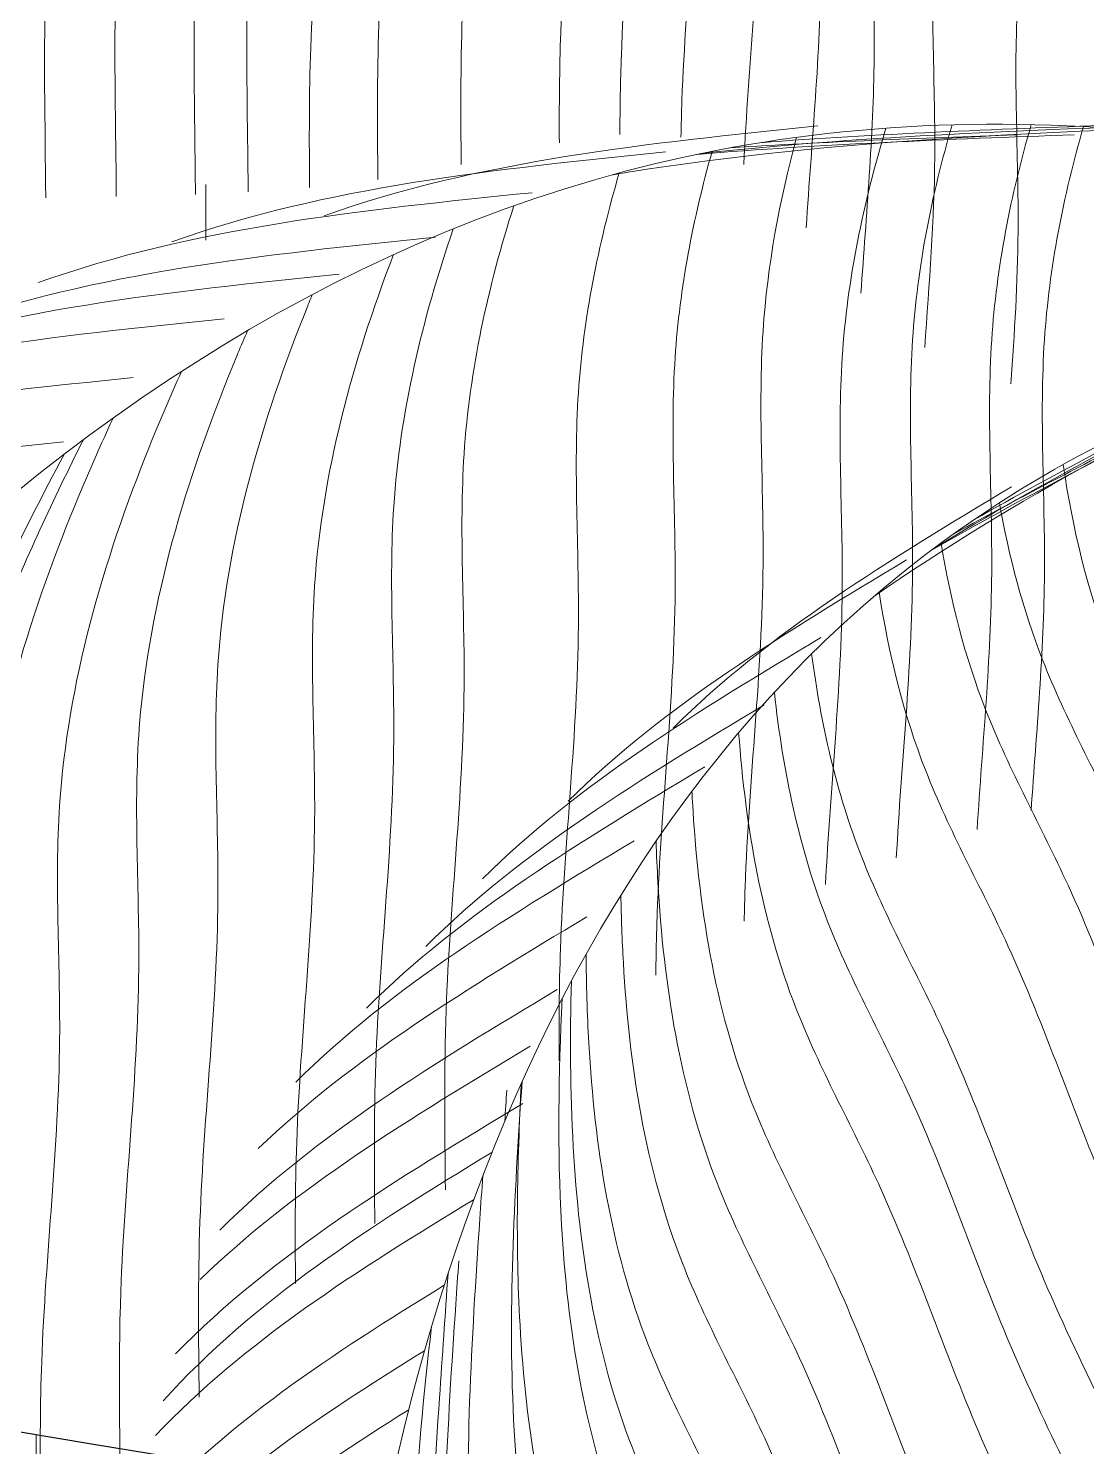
# Model space of a CAD drawing. Header units: inches. Extents: x 17.6 to 55, y 11.8 to 85.9.
# Drawn here: x 42.87 to 43.298, y 63.061 to 63.634 of the extents above; entities that cross this region are included whole.
import ezdxf

# ---------------------------------------------------------------- set-up
doc = ezdxf.new("R2010")
doc.units = ezdxf.units.IN
doc.header["$MEASUREMENT"] = 0
doc.layers.add('FURNITURE F 1 100', color=7, linetype='Continuous', lineweight=13, true_color=0x93979a)
doc.layers.add('HATCH F 1 100', color=7, linetype='Continuous', lineweight=0, true_color=0xc9c9c9)
doc.layers.add('TREE G 1 100', color=7, linetype='Continuous', lineweight=9, true_color=0xbed3d5, transparency=0.6)
doc.layers.add('WALL 1 100', color=250, linetype='Continuous', lineweight=30)

msp = doc.modelspace()

# ---------------------------------------------------------------- hatches: boundary and pattern name
at = {"layer": 'HATCH F 1 100'}
h = msp.add_hatch(dxfattribs=at)
h.set_pattern_fill('AR-BRSTD', color=256, scale=0.0012, angle=90, style=0)
h.set_pattern_definition([(90, (-1398.889507911058, -763.1572480572604), (-0.08129015999999999, 4.977586712308809e-18), []), (180, (-1398.889507911058, -763.1572480572604), (-0.08129016, -0.12192), [0.08129015999999999, -0.08129015999999999])])
edge = h.paths.add_edge_path()
edge.add_line((37.88996586928279, 64.86239664625006), (37.88937172728693, 62.16239664625024))
edge.add_line((37.88937172728693, 62.16239664625024), (45.45680957892405, 62.16239664624979))
edge.add_line((45.45680957892405, 62.16239664624979), (45.45680957892382, 62.86239664629281))
edge.add_arc((45.31830711975269, 77.65266434712524), 14.79091618506046, 239.8528049786992, 270.53652676008153, ccw=False)

# ---------------------------------------------------------------- linework, layer by layer
at = {"layer": 'FURNITURE F 1 100'}
msp.add_arc((45.318307119973, 77.65266434764428), 14.79091618561994, 239.8528049789707, 270.5365267592021, dxfattribs=at)
at = {"layer": 'TREE G 1 100'}
msp.add_line((42.94141451897117, 63.5710488839413), (42.94141451897117, 63.54862010345275), dxfattribs=at)
for points in [[(43.58223982715408, 63.51882271195242), (43.60111019469146, 64.05808153232098), (43.40107497240906, 64.31451197470776), (43.09158850960962, 64.22400772084254)], [(42.05807682141126, 62.4139950138651), (42.23986965213972, 63.40696059832587), (42.83372975583025, 63.96399150144313), (43.4275898595135, 63.77024237126349), (43.58514343889551, 63.34641421052399), (43.58514343889551, 63.28586782273666)]]:
    msp.add_spline(points, degree=3, dxfattribs=at)
for points, knots in [([(41.99462048868573, 63.61937344822397), (42.20527224649955, 63.80236630061879), (42.58583176138013, 64.1329577557353), (43.31110293840034, 64.18581158292542), (43.52919245312474, 63.87860850397735), (43.58678177228826, 63.41877074522378)], [0, 0, 0, 0, 1.475291126035946, 2.665233279236307, 3.253617538475577, 3.253617538475577, 3.253617538475577, 3.253617538475577]), ([(42.90177948176093, 63.9728804284259), (42.8925973782661, 63.94255123303626), (42.87969421002886, 63.88048302965942), (42.88756777479848, 63.77354596006805), (42.87473849254293, 63.6689122023399), (42.87643182731513, 63.59566270523825), (42.87672542477817, 63.56570656852452)], [1.9060770432057, 1.9060770432057, 1.9060770432057, 1.9060770432057, 2.043968819073879, 2.181894859126541, 2.373164893120943, 2.503997091416958, 2.503997091416958, 2.503997091416958, 2.503997091416958]), ([(42.92853036044694, 63.97421250137447), (42.92026108607929, 63.94572470119053), (42.90830568934867, 63.88559087355858), (42.91603187449614, 63.78065548240735), (42.90293822452595, 63.67386558005998), (42.90500484536274, 63.5984607078735), (42.90524631481613, 63.56630127820424)], [1.914820126241781, 1.914820126241781, 1.914820126241781, 1.914820126241781, 2.043968819073879, 2.181894859126541, 2.373164893120943, 2.513476704048983, 2.513476704048983, 2.513476704048983, 2.513476704048983]), ([(42.96057729437457, 63.97430333667032), (42.95229393771861, 63.94578651538356), (42.94032393320772, 63.88562230061686), (42.94805243226297, 63.78065548240735), (42.93499253369232, 63.67414085158268), (42.93701046785118, 63.59901115142745), (42.93726048468507, 63.5671333871305)], [1.914682856742922, 1.914682856742922, 1.914682856742922, 1.914682856742922, 2.043968819073879, 2.181894859126541, 2.373164893120943, 2.512266457115288, 2.512266457115288, 2.512266457115288, 2.512266457115288]), ([(42.98169034030975, 63.97349173213476), (42.97353249520343, 63.94523428908903), (42.96169267895171, 63.88534155192789), (42.96940050703979, 63.78065548240735), (42.95638008801139, 63.67446284095237), (42.95834145512204, 63.59965501426083), (42.95860074256616, 63.5681065768749)], [1.915909132198989, 1.915909132198989, 1.915909132198989, 1.915909132198989, 2.043968819073879, 2.181894859126541, 2.373164893120943, 2.510850812494863, 2.510850812494863, 2.510850812494863, 2.510850812494863]), ([(43.01851485185576, 63.97316500140184), (43.00430099717592, 63.9337645984069), (42.9860655564316, 63.86194885798793), (42.9946843125053, 63.74489075974449), (42.98319368291955, 63.65117485819971), (42.98328076713206, 63.58883966316532), (42.98346607631352, 63.56995113467744)], [1.861869646013167, 1.861869646013167, 1.861869646013167, 1.861869646013167, 2.043968819073879, 2.181894859126541, 2.373164893120943, 2.455996115189074, 2.455996115189074, 2.455996115189074, 2.455996115189074]), ([(43.04318517809448, 63.97408658969104), (43.03047808204242, 63.93724903509607), (43.01386709211324, 63.86822837380348), (43.02227173285605, 63.75407834410905), (43.01053901590622, 63.65838801329843), (43.01088145750528, 63.59407898932292), (43.01111636675155, 63.57319842903414)], [1.874571728548068, 1.874571728548068, 1.874571728548068, 1.874571728548068, 2.043968819073879, 2.181894859126541, 2.373164893120943, 2.464676805924433, 2.464676805924433, 2.464676805924433, 2.464676805924433]), ([(43.07203178143955, 63.96239978810078), (43.06187912140531, 63.93019247030495), (43.0479645761131, 63.86613741269863), (43.05598969106195, 63.7571420209733), (43.04437869687349, 63.66244444322544), (43.04459080500074, 63.59912786811944), (43.04480163960211, 63.57924935914522)], [1.89708654758355, 1.89708654758355, 1.89708654758355, 1.89708654758355, 2.043968819073879, 2.181894859126541, 2.373164893120943, 2.460312110542047, 2.460312110542047, 2.460312110542047, 2.460312110542047]), ([(43.11109875974076, 63.95377424768409), (43.10135985680058, 63.9223583441071), (43.08787709045096, 63.85914229964143), (43.09583818712959, 63.75101639035162), (43.08483119399007, 63.66124495727306), (43.08445457004423, 63.6028530873609), (43.08452948667214, 63.58793436769517)], [1.900884338990673, 1.900884338990673, 1.900884338990673, 1.900884338990673, 2.043968819073879, 2.181894859126541, 2.373164893120943, 2.438654035086472, 2.438654035086472, 2.438654035086472, 2.438654035086472]), ([(43.13635074179747, 63.94693238943179), (43.1262237714529, 63.91477382921036), (43.1123360656256, 63.85077053854363), (43.12035722975834, 63.74182880598707), (43.10986395783989, 63.65624720831872), (43.10906257117149, 63.60204404118301), (43.1090319110062, 63.5913304187288)], [1.897320924152931, 1.897320924152931, 1.897320924152931, 1.897320924152931, 2.043968819073879, 2.181894859126541, 2.373164893120943, 2.420233185177928, 2.420233185177928, 2.420233185177928, 2.420233185177928]), ([(43.16402271963848, 63.9382514036424), (43.15223861412046, 63.9030409069255), (43.1366091216898, 63.8357768064761), (43.14487938118505, 63.72345191413658), (43.13509374806559, 63.64364171546364), (43.13382161342993, 63.59520852517923), (43.13373062645242, 63.59027390246226)], [1.882543702045149, 1.882543702045149, 1.882543702045149, 1.882543702045149, 2.043968819073879, 2.181894859126541, 2.373164893120943, 2.394858900910448, 2.394858900910448, 2.394858900910448, 2.394858900910448]), ([(43.19734981816005, 63.92607565836985), (43.18104195404744, 63.88327360376022), (43.16049348783982, 63.80768873194936), (43.16913313871051, 63.69034684507821), (43.16107451577223, 63.61906982255638), (43.15911655454529, 63.57918925195005)], [1.844708012339252, 1.844708012339252, 1.844708012339252, 1.844708012339252, 2.043968819073879, 2.181894859126541, 2.357242812925858, 2.357242812925858, 2.357242812925858, 2.357242812925858]), ([(43.23194939039804, 63.91130919386521), (43.23018795857747, 63.90714302695594), (43.20931715953152, 63.85660395426564), (43.18468736459018, 63.7723315507919), (43.1933036028549, 63.65530764883621), (43.18661087565665, 63.58874983681196), (43.18443466933054, 63.55360963674499)], [1.805488947601759, 1.805488947601759, 1.805488947601759, 1.805488947601759, 1.825233591656535, 2.043968819073879, 2.181894859126541, 2.336379473656588, 2.336379473656588, 2.336379473656588, 2.336379473656588]), ([(43.26287439938979, 63.89611240466363), (43.2577568990077, 63.88487039448407), (43.23301826175698, 63.82753235673769), (43.20614424708579, 63.73558121330458), (43.2145070166866, 63.62199986848461), (43.20872534775704, 63.55884574318949), (43.20656140977162, 63.52712108512239)], [1.77119156205043, 1.77119156205043, 1.77119156205043, 1.77119156205043, 1.825233591656535, 2.043968819073879, 2.181894859126541, 2.321342811272418, 2.321342811272418, 2.321342811272418, 2.321342811272418]), ([(43.2970512796439, 63.87687004415963), (43.28839719786443, 63.85894370105413), (43.25971078749531, 63.79514269248645), (43.23066639850568, 63.69576547584617), (43.23858655153727, 63.58819565441988), (43.23424842930235, 63.53099009482136), (43.23236234867177, 63.5052294396464)], [1.738022722227286, 1.738022722227286, 1.738022722227286, 1.738022722227286, 1.825233591656535, 2.043968819073879, 2.181894859126541, 2.295085223071037, 2.295085223071037, 2.295085223071037, 2.295085223071037]), ([(43.33395039290049, 63.85277873874472), (43.32411638727167, 63.83273931482287), (43.29412340165977, 63.76689307185185), (43.26438435671839, 63.6651390458737), (43.27191348736092, 63.56288000669335), (43.26869471590039, 63.51093481500172), (43.26723303617287, 63.49044430203682)], [1.727406612397335, 1.727406612397335, 1.727406612397335, 1.727406612397335, 1.825233591656535, 2.043968819073879, 2.181894859126541, 2.271888385259709, 2.271888385259709, 2.271888385259709, 2.271888385259709]), ([(42.37297258231247, 62.03501232779124), (42.38977060258772, 62.37154494950843), (42.42011759096745, 62.97951847224792), (42.98068923520437, 63.65544279232742), (43.43067338155943, 63.5884599671717), (43.55792677926225, 63.52710776095225)], [0, 0, 0, 0, 1.475291126035946, 2.665233279236307, 3.253617538475577, 3.253617538475577, 3.253617538475577, 3.253617538475577]), ([(43.21667524266941, 63.59389774235203), (43.20749313917459, 63.56356854694783), (43.19458997093007, 63.50150034358555), (43.20217329054681, 63.39850532151647), (43.19420298190239, 63.32752140090631), (43.19222239728556, 63.28793542670789)], [1.9060770432057, 1.9060770432057, 1.9060770432057, 1.9060770432057, 2.043968819073879, 2.181894859126541, 2.355946518672835, 2.355946518672835, 2.355946518672835, 2.355946518672835]), ([(43.24342612135474, 63.5952298153006), (43.2351568469805, 63.56674201511666), (43.22320145025738, 63.50660818748472), (43.2305464647488, 63.4068497744756), (43.22293873656436, 63.33708564703008), (43.2208775469464, 63.29872541726397)], [1.914820126241781, 1.914820126241781, 1.914820126241781, 1.914820126241781, 2.043968819073879, 2.181894859126541, 2.350552494984285, 2.350552494984285, 2.350552494984285, 2.350552494984285]), ([(43.2754730552751, 63.59532065059645), (43.26718969862641, 63.56680382930969), (43.25521969410893, 63.50663961454299), (43.26228437689697, 63.41068860667471), (43.25575323720632, 63.34471794194721), (43.25356995331659, 63.3101671203203)], [1.914682856742922, 1.914682856742922, 1.914682856742922, 1.914682856742922, 2.043968819073879, 2.181894859126541, 2.333784952323895, 2.333784952323895, 2.333784952323895, 2.333784952323895]), ([(43.29658610121096, 63.59450904606089), (43.28842825610464, 63.56625160300061), (43.27658843985223, 63.50635886583947), (43.28344070422322, 63.41329287947335), (43.27759641264693, 63.34989716114248), (43.27542757036845, 63.31793015056061)], [1.915909132198989, 1.915909132198989, 1.915909132198989, 1.915909132198989, 2.043968819073879, 2.181894859126541, 2.322409811924254, 2.322409811924254, 2.322409811924254, 2.322409811924254]), ([(43.18052730124914, 63.59019773289216), (43.17354840692674, 63.56446296820829), (43.16293197301111, 63.50719819401453), (43.17043986914173, 63.40522755749586), (43.16069837591063, 63.32577735735865), (43.15940126823848, 63.27770408219837), (43.15931164935905, 63.27312959454318)], [1.927769806578405, 1.927769806578405, 1.927769806578405, 1.927769806578405, 2.043968819073879, 2.181894859126541, 2.373164893120943, 2.393276146875529, 2.393276146875529, 2.393276146875529, 2.393276146875529]), ([(43.14634315876715, 63.58456484049563), (43.1386181018956, 63.55721467842702), (43.12722715936043, 63.49826963307166), (43.13486285330733, 63.39456327399418), (43.12466398352122, 63.31138277726311), (43.12365065300192, 63.2595800999861), (43.12357855258388, 63.25127221377804)], [1.92018838580637, 1.92018838580637, 1.92018838580637, 1.92018838580637, 2.043968819073879, 2.181894859126541, 2.373164893120943, 2.409676608171468, 2.409676608171468, 2.409676608171468, 2.409676608171468]), ([(43.10878153189533, 63.57581457062221), (43.10021351827727, 63.54671539688022), (43.08794817163876, 63.48594075697653), (43.09572316182125, 63.38034250620873), (43.08469305941794, 63.29038259730621), (43.08433718442957, 63.23180230450996), (43.0844173867426, 63.21669416447)], [1.91192483767026, 1.91192483767026, 1.91192483767026, 1.91192483767026, 2.043968819073879, 2.181894859126541, 2.373164893120943, 2.439482679739283, 2.439482679739283, 2.439482679739283, 2.439482679739283]), ([(43.06607443860953, 63.56248879157826), (43.05562497257593, 63.52972167314326), (43.04140001393371, 63.46507152669253), (43.04947055420617, 63.35545917801389), (43.03732750904415, 63.25642227001842), (43.03813819082116, 63.18876772918335), (43.03843505278742, 63.16450197460833)], [1.894391756086341, 1.894391756086341, 1.894391756086341, 1.894391756086341, 2.043968819073879, 2.181894859126541, 2.373164893120943, 2.479390222985554, 2.479390222985554, 2.479390222985554, 2.479390222985554]), ([(43.04159124895337, 63.55318180081846), (43.02905504366773, 63.51664198197429), (43.01262649112159, 63.44794375499075), (43.02100645450805, 63.33412888787458), (43.00917362175683, 63.23762202717077), (43.00962619991147, 63.17249672705836), (43.0098792625267, 63.15079127848909)], [1.876035677102014, 1.876035677102014, 1.876035677102014, 1.876035677102014, 2.043968819073879, 2.181894859126541, 2.373164893120943, 2.468266726052287, 2.468266726052287, 2.468266726052287, 2.468266726052287]), ([(43.01741460883018, 63.54276566401128), (43.00086509393277, 63.49958135967788), (42.98004494995071, 63.42356833770643), (42.98898589674168, 63.30213431424815), (42.97746815182991, 63.20819726408988), (42.97758306645706, 63.14564098672597), (42.97777425099612, 63.12652951381639)], [1.842756147665386, 1.842756147665386, 1.842756147665386, 1.842756147665386, 2.043968819073879, 2.181894859126541, 2.373164893120943, 2.456968407691426, 2.456968407691426, 2.456968407691426, 2.456968407691426]), ([(42.98456145660562, 63.52660621011634), (42.98393415768619, 63.52507627890915), (42.964422589981, 63.47705149091959), (42.9406129946055, 63.39558545220822), (42.94984931404743, 63.27013974060716), (42.93776160673447, 63.17155416008788), (42.93850654137891, 63.10435080059867), (42.93879719175875, 63.08054227556747)], [1.818023683127799, 1.818023683127799, 1.818023683127799, 1.818023683127799, 1.825233591656535, 2.043968819073879, 2.181894859126541, 2.373164893120943, 2.477405936024982, 2.477405936024982, 2.477405936024982, 2.477405936024982]), ([(43.20539611956174, 61.99232792249128), (43.09940488383104, 62.25044883416737), (42.90792310522211, 62.71676523215316), (43.08985570379259, 63.42083364987226), (43.45068169616407, 63.52919125867081), (43.56766500406793, 63.52805183109191)], [0, 0, 0, 0, 1.475291126035946, 2.665233279236307, 3.253617538475577, 3.253617538475577, 3.253617538475577, 3.253617538475577]), ([(42.95837449699179, 63.51202102066779), (42.9557347193897, 63.50591031958353), (42.9338329470324, 63.45350936724751), (42.90859243683913, 63.367147362851), (42.91782875628128, 63.24170165123539), (42.90483916495391, 63.1357604360546), (42.90675664831174, 63.06120394545903), (42.90702263944532, 63.02991255877893)], [1.796155665161702, 1.796155665161702, 1.796155665161702, 1.796155665161702, 1.825233591656535, 2.043968819073879, 2.181894859126541, 2.373164893120943, 2.50974540262658, 2.50974540262658, 2.50974540262658, 2.50974540262658]), ([(42.93160482686467, 63.49549512383416), (42.92709795229707, 63.48547601068455), (42.90305072361498, 63.42931723113176), (42.87656877028185, 63.33870755038694), (42.88580508972309, 63.21326183877133), (42.8724821015041, 63.10460148705349), (42.87499305025126, 63.02393692729126), (42.87507962409104, 62.98640780282037), (42.87508383094787, 62.98298311057621)], [1.777183256392753, 1.777183256392753, 1.777183256392753, 1.777183256392753, 1.825233591656535, 2.043968819073879, 2.181894859126541, 2.373164893120943, 2.521700241141629, 2.536607000283027, 2.536607000283027, 2.536607000283027, 2.536607000283027]), ([(42.90397158307879, 63.47666215725073), (42.89787625752611, 63.46350931938102), (42.87203809672583, 63.40432611800676), (42.8445482125082, 63.31026773790833), (42.85378453195695, 63.18482202630727), (42.84046154373796, 63.07616167458943), (42.84300460111076, 62.99446562104455), (42.84306304713955, 62.95588468782259), (42.84306623560992, 62.95141659917314)], [1.761779508932968, 1.761779508932968, 1.761779508932968, 1.761779508932968, 1.825233591656535, 2.043968819073879, 2.181894859126541, 2.373164893120943, 2.521700241141629, 2.541142863008494, 2.541142863008494, 2.541142863008494, 2.541142863008494]), ([(42.89194217163272, 63.46788319108779), (42.87976361149613, 63.44376756786548), (42.8471726721818, 63.37398035584371), (42.81608411281009, 63.26760888076566), (42.82532043225201, 63.14216316915005), (42.8123708520779, 63.03654827905299), (42.81423175390064, 62.96231799696577), (42.81450575958816, 62.93136009923361)], [1.706782599493186, 1.706782599493186, 1.706782599493186, 1.706782599493186, 1.825233591656535, 2.043968819073879, 2.181894859126541, 2.373164893120943, 2.50831069582265, 2.50831069582265, 2.50831069582265, 2.50831069582265]), ([(42.88409336199921, 63.46196087707537), (42.86688333911839, 63.4294474585349), (42.82863313279627, 63.35159536393073), (42.79473603803326, 63.23561430712468), (42.80397235748201, 63.11016859552362), (42.79178163586558, 63.01074284533567), (42.79264961206145, 62.9426995889971), (42.79295118988234, 62.91803972426166)], [1.663861035355203, 1.663861035355203, 1.663861035355203, 1.663861035355203, 1.825233591656535, 2.043968819073879, 2.181894859126541, 2.373164893120943, 2.481099789822049, 2.481099789822049, 2.481099789822049, 2.481099789822049]), ([(43.28839261771436, 63.45786248582769), (43.29219815647043, 63.43189799982244), (43.30439856712992, 63.38083673523394), (43.34637270656636, 63.30632294515269), (43.3654113899665, 63.25031825568473), (43.37787554044753, 63.21995412856811)], [1.9060770432057, 1.9060770432057, 1.9060770432057, 1.9060770432057, 2.043968819073879, 2.181894859126541, 2.355946518672835, 2.355946518672835, 2.355946518672835, 2.355946518672835]), ([(43.26260659946134, 63.44235264067717), (43.26644436881743, 63.42060759975172), (43.27866596268537, 63.37395183720398), (43.32022262853407, 63.30017915915411), (43.34091712240338, 63.23720563711137), (43.35688404624507, 63.20072184280613), (43.3584287410758, 63.19726208334211)], [1.927769806578405, 1.927769806578405, 1.927769806578405, 1.927769806578405, 2.043968819073879, 2.181894859126541, 2.373164893120943, 2.393276146875529, 2.393276146875529, 2.393276146875529, 2.393276146875529]), ([(43.23897334448516, 63.42608622735312), (43.24282112763304, 63.40286767007089), (43.25505435114424, 63.35467978593257), (43.29731838575226, 63.27965136498275), (43.31898451468278, 63.21372114915172), (43.33647818879986, 63.17454248266765), (43.33935150430462, 63.1682910377003)], [1.92018838580637, 1.92018838580637, 1.92018838580637, 1.92018838580637, 2.043968819073879, 2.181894859126541, 2.373164893120943, 2.409676608171468, 2.409676608171468, 2.409676608171468, 2.409676608171468]), ([(43.21390739030717, 63.40629352713765), (43.21773972841579, 63.38146721500559), (43.22996233383851, 63.33160010539174), (43.27299738168809, 63.255202957911), (43.29642935265856, 63.18389926961569), (43.31680387834622, 63.13987302799248), (43.32218745400833, 63.12857904791778)], [1.91192483767026, 1.91192483767026, 1.91192483767026, 1.91192483767026, 2.043968819073879, 2.181894859126541, 2.373164893120943, 2.439482679739283, 2.439482679739283, 2.439482679739283, 2.439482679739283]), ([(43.1865975718808, 63.38125883462087), (43.19031235359394, 63.35302077177218), (43.20243196481734, 63.29955882171814), (43.24710290052276, 63.2202575955325), (43.27289916889818, 63.14175932998657), (43.29734530974243, 63.0913437722356), (43.30611800992297, 63.07326329642271)], [1.894391756086341, 1.894391756086341, 1.894391756086341, 1.894391756086341, 2.043968819073879, 2.181894859126541, 2.373164893120943, 2.479390222985554, 2.479390222985554, 2.479390222985554, 2.479390222985554]), ([(43.17152893649309, 63.3656572097843), (43.17500922862219, 63.3338565564936), (43.18690381017809, 63.27658446785242), (43.23328742180293, 63.1942428464117), (43.25842468557512, 63.11774993753531), (43.28171126112848, 63.06910364562825), (43.2895489937052, 63.05292646393534)], [1.876035677102014, 1.876035677102014, 1.876035677102014, 1.876035677102014, 2.043968819073879, 2.181894859126541, 2.373164893120943, 2.468266726052287, 2.468266726052287, 2.468266726052287, 2.468266726052287]), ([(43.15708084964531, 63.3493323913444), (43.15989475074976, 63.31113815179739), (43.17107564067392, 63.2468368475256), (43.22056432984978, 63.15898299642319), (43.2450322318236, 63.08452696122001), (43.26716054264939, 63.03768695057258), (43.2740378954315, 63.02343192533769)], [1.842756147665386, 1.842756147665386, 1.842756147665386, 1.842756147665386, 2.043968819073879, 2.181894859126541, 2.373164893120943, 2.456968407691426, 2.456968407691426, 2.456968407691426, 2.456968407691426]), ([(43.13815417243173, 63.32564621839444), (43.13822314952127, 63.32427863404334), (43.14052283124188, 63.28141316959406), (43.15138479972502, 63.21197194594603), (43.20250839469209, 63.12121575953094), (43.22818710523116, 63.04307522349879), (43.25242499702854, 62.99297462050342), (43.26103193378158, 62.97523460984118)], [1.818023683127799, 1.818023683127799, 1.818023683127799, 1.818023683127799, 1.825233591656535, 2.043968819073879, 2.181894859126541, 2.373164893120943, 2.477405936024982, 2.477405936024982, 2.477405936024982, 2.477405936024982]), ([(43.12366852378041, 63.30548870501113), (43.12384339271962, 63.29997911855932), (43.12589379910624, 63.25299189142422), (43.13740855279862, 63.1793773723202), (43.18853214775841, 63.08862118590511), (43.21612678974493, 63.00465045408234), (43.24383433816338, 62.94945247404573), (43.25505943961453, 62.92609601901674)], [1.796155665161702, 1.796155665161702, 1.796155665161702, 1.796155665161702, 1.825233591656535, 2.043968819073879, 2.181894859126541, 2.373164893120943, 2.50974540262658, 2.50974540262658, 2.50974540262658, 2.50974540262658]), ([(43.10943000754033, 63.28367147724381), (43.10958280879818, 63.27457498891633), (43.11134948157083, 63.22401562807678), (43.12343058324582, 63.146780411962), (43.17455417821311, 63.05602422554691), (43.20285707711987, 62.96989826184469), (43.23316160216741, 62.91033192615029), (43.24645016149402, 62.88223760882281), (43.24766003119835, 62.8796725814627)], [1.777183256392753, 1.777183256392753, 1.777183256392753, 1.777183256392753, 1.825233591656535, 2.043968819073879, 2.181894859126541, 2.373164893120943, 2.521700241141629, 2.536607000283027, 2.536607000283027, 2.536607000283027, 2.536607000283027]), ([(43.09535723180825, 63.25982101398583), (43.09542381923343, 63.24781636780423), (43.09691402240988, 63.19435941633307), (43.10945494346943, 63.11418454701376), (43.16057853842922, 63.02342836059867), (43.18888143733598, 62.93730239689646), (43.21957347989355, 62.87697435982588), (43.23321157288451, 62.84808189206703), (43.23478832825454, 62.84473457081364)], [1.761779508932968, 1.761779508932968, 1.761779508932968, 1.761779508932968, 1.825233591656535, 2.043968819073879, 2.181894859126541, 2.373164893120943, 2.521700241141629, 2.541142863008494, 2.541142863008494, 2.541142863008494, 2.541142863008494]), ([(43.08943556895811, 63.24900328365217), (43.08880612285243, 63.22663950595776), (43.08897211035055, 63.16285637447615), (43.10315475171042, 63.07218588763678), (43.15427834667771, 62.98142970122169), (43.18178799035236, 62.89771761997142), (43.2093381937138, 62.84274416796868), (43.22045179393713, 62.81964045795209)], [1.706782599493186, 1.706782599493186, 1.706782599493186, 1.706782599493186, 1.825233591656535, 2.043968819073879, 2.181894859126541, 2.373164893120943, 2.50831069582265, 2.50831069582265, 2.50831069582265, 2.50831069582265]), ([(43.08564034074375, 63.24179943389206), (43.08419927858468, 63.21136936216678), (43.08296586081856, 63.13954821412514), (43.09842975967895, 63.0406865702698), (43.14955335464602, 62.94993038385471), (43.17545090523886, 62.8711239156564), (43.20007695021737, 62.82043723750573), (43.20899205231963, 62.80206307198566)], [1.663861035355203, 1.663861035355203, 1.663861035355203, 1.663861035355203, 1.825233591656535, 2.043968819073879, 2.181894859126541, 2.373164893120943, 2.481099789822049, 2.481099789822049, 2.481099789822049, 2.481099789822049]), ([(43.06944597217621, 63.20834949208253), (43.0662903859829, 63.16136386731702), (43.06117559236573, 63.07308729147368), (43.07927164702956, 62.95739811587734), (43.13039524198958, 62.8666419294768), (43.1529656848199, 62.79795987870781), (43.17191757788346, 62.75629062812547), (43.17606586390839, 62.747454688857)], [1.575684971609629, 1.575684971609629, 1.575684971609629, 1.575684971609629, 1.825233591656535, 2.043968819073879, 2.181894859126541, 2.373164893120943, 2.424940739439661, 2.424940739439661, 2.424940739439661, 2.424940739439661]), ([(43.06914916121441, 63.20769069796549), (43.06747931123228, 63.17516155685186), (43.06582880657329, 63.10125014497495), (43.0816263723445, 63.00025534835183), (43.1327499673118, 62.90949916193674), (43.157694931162, 62.833591423363), (43.18064673615864, 62.78546310508861), (43.18820940975111, 62.76983912367902)], [1.652683340527627, 1.652683340527627, 1.652683340527627, 1.652683340527627, 1.825233591656535, 2.043968819073879, 2.181894859126541, 2.373164893120943, 2.46502084957749, 2.46502084957749, 2.46502084957749, 2.46502084957749]), ([(43.05355206013196, 63.17025654921778), (43.05314910907187, 63.16440092300942), (43.04939202136116, 63.10941191193885), (43.04330237351492, 63.01313922778533), (43.06174060510052, 62.89526249436491), (43.11286420006782, 62.80450630794982), (43.13470974719344, 62.73803012099413), (43.15248987976356, 62.698355969218), (43.15561370435735, 62.69159099232817)], [1.533113221076202, 1.533113221076202, 1.533113221076202, 1.533113221076202, 1.564222194909485, 1.825233591656535, 2.043968819073879, 2.181894859126541, 2.373164893120943, 2.412705051045937, 2.412705051045937, 2.412705051045937, 2.412705051045937]), ([(43.04382277755072, 63.13576887925043), (43.04341982649062, 63.12991325304208), (43.03966273877263, 63.0749242419715), (43.03357309093367, 62.97865155781798), (43.05201132251928, 62.86077482439757), (43.10313491747907, 62.77001863798247), (43.12498046461219, 62.70354245102678), (43.14276059718232, 62.66386829925065), (43.14588442177588, 62.65710332236083)], [1.533113221076202, 1.533113221076202, 1.533113221076202, 1.533113221076202, 1.564222194909485, 1.825233591656535, 2.043968819073879, 2.181894859126541, 2.373164893120943, 2.412705051045937, 2.412705051045937, 2.412705051045937, 2.412705051045937]), ([(43.03950529793492, 63.13063793847866), (43.03832386609243, 63.11387168053076), (43.03375588249601, 63.04798583500266), (43.02697524857486, 62.9407891883329), (43.04541348016046, 62.82291245491248), (43.09653707512048, 62.73215626849739), (43.12025733723381, 62.65997530780621), (43.14111519406875, 62.61516378492703), (43.14691437331017, 62.60304684991021)], [1.47514696141404, 1.47514696141404, 1.47514696141404, 1.47514696141404, 1.564222194909485, 1.825233591656535, 2.043968819073879, 2.181894859126541, 2.373164893120943, 2.444348815041661, 2.444348815041661, 2.444348815041661, 2.444348815041661]), ([(43.03282498195604, 63.10913533439631), (43.02939367260656, 63.08149487131047), (43.02309625530184, 62.99605649433394), (43.01330826929753, 62.86210695946826), (43.00396490123781, 62.71439544233905), (43.02240313282341, 62.59651870890409), (43.07352672779071, 62.50576252250355), (43.10182962669747, 62.41963655880133), (43.14720159562962, 62.33045377410778), (43.17758513479789, 62.26080213385464), (43.20732654906006, 62.22536194454185), (43.21433844500093, 62.21761010011139)], [1.11289529505922, 1.11289529505922, 1.11289529505922, 1.11289529505922, 1.260161282387043, 1.564222194909485, 1.825233591656535, 2.043968819073879, 2.181894859126541, 2.373164893120943, 2.521700241141629, 2.712970275136031, 2.768536052980831, 2.768536052980831, 2.768536052980831, 2.768536052980831])]:
    msp.add_open_spline(points, degree=3, knots=knots, dxfattribs=at)
for points in [[(42.98935180266399, 63.55843657074908), (43.05174246778729, 63.58077943582791), (43.12044554422592, 63.58779721474454), (43.18914862066431, 63.59481499366117)], [(43.35968451550293, 63.59516306042676), (43.27375548134133, 63.5919932314882), (43.18782644717994, 63.5888234025351), (43.1054249192875, 63.57489871932373)], [(43.33217481495235, 63.59516306042676), (43.26824516619486, 63.59280476496676), (43.20431551743077, 63.59044646950676), (43.14183849849901, 63.58365931667683)], [(43.30859773629932, 63.59516306042676), (43.26074373057618, 63.59339777802413), (43.21288972484577, 63.59163249560694), (43.16564497944428, 63.58800966697342)], [(43.29287968386639, 63.59123783215361), (43.24171360523742, 63.58935037095395), (43.19054752660823, 63.58746290976885), (43.14012617035583, 63.58330489820398)], [(43.26930260521995, 63.59123783215361), (43.23072647620434, 63.5898148005526), (43.19215034718054, 63.58839176896615), (43.15389337485085, 63.58599567500821)], [(42.92776974161661, 63.54793081269779), (42.99016040674015, 63.57027367777661), (43.05886348317854, 63.57729145669325), (43.12756655961694, 63.58430923560988)], [(42.87369852208026, 63.53142348744038), (42.93608918720356, 63.5537663525192), (43.00479226364219, 63.56078413143584), (43.07349534007331, 63.56780191035247)], [(42.83464587677572, 63.51341533959382), (42.89703654189175, 63.53575820467265), (42.96573961833037, 63.54277598358928), (43.03444269476877, 63.54979376250591)], [(42.79559634025459, 63.49840883691101), (42.85798700537858, 63.52075170198984), (42.92669008181629, 63.52776948090647), (42.99539315825491, 63.5347872598231)], [(42.74903596222971, 63.48039896597217), (42.8114266273537, 63.502741831051), (42.88012970379141, 63.50975960996763), (42.94883278023003, 63.51677738888426)], [(43.39511981373489, 63.5092011647375), (43.33184037286055, 63.47654788753604), (43.2685609319944, 63.44389461033458), (43.21171460777096, 63.40442444743709)], [(43.37450368025561, 63.49950790715408), (43.32742491964537, 63.47521445893105), (43.2803461590358, 63.45092101070802), (43.23591656087747, 63.42382036365049)], [(42.71855964550737, 63.45881444671429), (42.77925538192899, 63.47942644672182), (42.84564780432056, 63.48620820041285), (42.91204022671305, 63.49298995408932)], [(43.35683470565569, 63.49120033958931), (43.32159429180179, 63.47301568140571), (43.28635387794789, 63.45483102322211), (43.2522245727359, 63.43546897295343)], [(43.34643847404909, 63.48272034320868), (43.30875899959752, 63.46327708791247), (43.27107952514594, 63.44383383261626), (43.23475820163544, 63.42295140557869)], [(43.32876949944166, 63.47441277564391), (43.30036145437562, 63.45975373697181), (43.27195340930298, 63.44509469831425), (43.24412741059332, 63.42981889119434)], [(42.68461765354591, 63.43084453360822), (42.74687210366228, 63.45304284450137), (42.81538732691679, 63.46004143486968), (42.88390255017812, 63.46704002523799)], [(43.1305284452812, 63.35118822749243), (43.16941215219977, 63.38991610364062), (43.21842637731443, 63.41938338487122), (43.26744060242159, 63.44885066611639)], [(43.0880798199491, 63.32161615387483), (43.12696352687426, 63.36034403002301), (43.1759777519821, 63.38981131125362), (43.22499197708949, 63.41927859249878)], [(43.05337461762061, 63.29019292998598), (43.09225832453917, 63.32892080614872), (43.14127254965383, 63.35838808737932), (43.19028677476167, 63.38785536860993)], [(43.03045336001192, 63.26293688159964), (43.06933706693799, 63.30166475776238), (43.11835129204515, 63.33113203899299), (43.16736551715981, 63.3605993202236)], [(43.00647677909542, 63.23793140120867), (43.04536048602149, 63.27665927735686), (43.09437471112865, 63.30612655858747), (43.14338893624331, 63.33559383983263)], [(42.97792973443411, 63.20802865331822), (43.01681344135996, 63.24675652946641), (43.06582766646734, 63.27622381069702), (43.11484189158178, 63.30569109192763)], [(42.96269585328123, 63.18111436115757), (43.00091924203134, 63.21794788277654), (43.04828499776882, 63.24642410660633), (43.09565075349947, 63.27490033043611)], [(42.94711469259887, 63.14819361266743), (42.98594725299172, 63.18676516159209), (43.03482745967467, 63.21615187113818), (43.08370766636445, 63.24553858068427)], [(42.93916543063638, 63.12819350471725), (42.97749326380126, 63.1653102806176), (43.02510895231349, 63.19393676366778), (43.07272464081866, 63.22256324671795)], [(43.06328367248894, 63.2047453145951), (43.06299758876976, 63.20058798759598), (43.06271293907589, 63.19643048114264), (43.06242982086219, 63.19227267023413)], [(42.92925777241744, 63.09811223948961), (42.96868846202274, 63.13863894404673), (43.01921974637476, 63.16901827910803), (43.06975103072723, 63.19939761415478)], [(42.92422811476554, 63.07911109723679), (42.96081322759524, 63.11967986414854), (43.00848310192505, 63.15011573517583), (43.05721336664824, 63.17958227318192)], [(42.92106072956626, 63.06504629954176), (42.95717534810497, 63.1030749498477), (43.0030602661629, 63.1321722913726), (43.04985020051932, 63.16044233173486)], [(42.91523719484231, 63.03249155589035), (42.9494386541905, 63.06973712680517), (42.9929962813023, 63.09842995855612), (43.03795929294411, 63.12583808832457)], [(42.91195805473212, 63.00796812080259), (42.94478156920214, 63.04440576092927), (42.98654641186859, 63.07266987854561), (43.03000012851221, 63.09939014840526)], [(42.90948310280324, 62.9846329834854), (42.94095543117687, 63.02090135336218), (42.98125220060179, 63.04910305059636), (43.02357120009215, 63.07545616979948)]]:
    msp.add_open_spline(points, degree=3, dxfattribs=at)
at = {"layer": 'WALL 1 100'}
msp.add_lwpolyline([(37.88996586928279, 64.86239664625006), (37.88937172728693, 62.16239664625024), (45.45680957892405, 62.16239664624979), (45.45680957892382, 62.86239664629281, -0.1346887058288746), (37.88996586928279, 64.86239664625006, 1.798632872379327)], format="xyb", dxfattribs=at)

doc.saveas('drawing.dxf')
